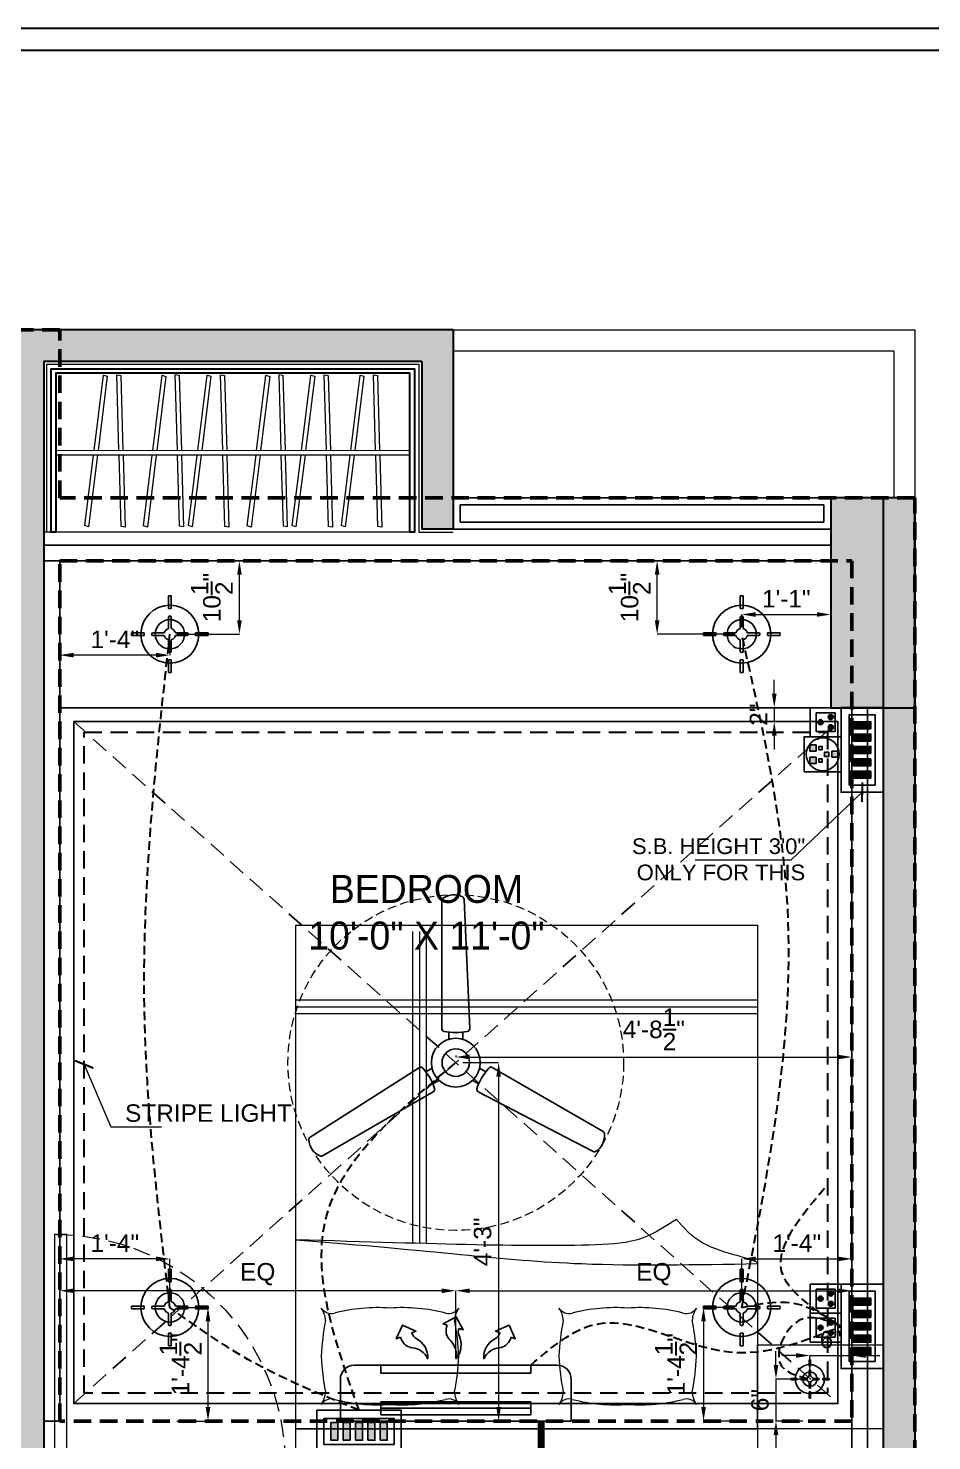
# Model space of a CAD drawing. Header units: inches. Extents: x 50354 to 53215, y -7830 to -6529.
# Drawn here: x 52972.3 to 53101.4, y -6776.9 to -6574.9 of the extents above; entities that cross this region are included whole.
import ezdxf

# ---------------------------------------------------------------- set-up
doc = ezdxf.new("R2010")
doc.units = ezdxf.units.IN
doc.header["$MEASUREMENT"] = 0
doc.header["$PDMODE"] = 2
for name, pattern in [('DASHED', [0.75, 0.5, -0.25]), ('DASHED2', [0.375, 0.25, -0.125]), ('HIDDEN', [0.375, 0.25, -0.125]), ('HIDDEN2', [0.1875, 0.125, -0.0625])]:
    doc.linetypes.add(name, pattern=pattern)
for name, color, linetype, lineweight in [('01_AR_furn', 32, 'Continuous', 9), ('DIM', 7, 'Continuous', 18), ('door', 251, 'Continuous', 9), ('FUR', 252, 'Continuous', 18), ('SK COLUMN', 7, 'Continuous', 30), ('wall', 7, 'Continuous', 30)]:
    doc.layers.add(name, color=color, linetype=linetype, lineweight=lineweight)
for name, color, linetype in [('A-ST-02 HATCH', 7, 'Continuous'), ('BEAM', 6, 'DASHED'), ('CEILING', 7, 'Continuous'), ('CILINNG', 3, 'Continuous'), ('ELE. TEXT', 7, 'Continuous'), ('electriacl', 20, 'Continuous'), ('ELETRICAL', 6, 'Continuous'), ('granite', 16, 'Continuous'), ('TEXT', 7, 'Continuous'), ('WINDOW', 5, 'Continuous')]:
    doc.layers.add(name, color=color, linetype=linetype)
doc.layers.add('FUNITURE', color=7, linetype='Continuous', lineweight=15, true_color=0x7d7673)
doc.styles.add('ARIAL', font='arial.ttf')
doc.styles.get("Standard").update_dxf_attribs({"font": 'ARLRDBD.TTF', "height": 3})
doc.dimstyles.new('dim01', dxfattribs={"dimtxt": 5.5, "dimasz": 4, "dimexe": 0, "dimexo": 1, "dimgap": 1, "dimtad": 1, "dimzin": 3, "dimdsep": 46, "dimlunit": 4, "dimtxsty": 'ARIAL', "dimblk": 'ARCHTICK', "dimcen": 4, "dimclrd": 250, "dimclre": 252, "dimclrt": 1, "dimadec": 0, "dimazin": 0, "dimtfac": 1, "dimtix": 1, "dimtmove": 2, "dimatfit": 3, "dimldrblk": 'ARCHTICK', "dimfxl": 1, "dimtolj": 1, "dimtzin": 0, "dimlwd": -1, "dimlwe": -1, "dimarcsym": 0})

# ---------------------------------------------------------------- blocks, each defined once
blk = doc.blocks.new('A$C614923fe')
at = {"layer": 'door', "color": 252}
blk.add_lwpolyline([(-0.47, -0.46), (-2.22, -0.46), (-2.22, 33.44, 0.009223), (-0.47, 33.44)], format="xyb", close=True, dxfattribs=at)
at = {"layer": 'FUNITURE', "linetype": 'HIDDEN', "ltscale": 10}
blk.add_arc((-0.47, 0.47), 32.96, 90.434, 180, dxfattribs=at)
blk = doc.blocks.new('A$C8c215404')
at = {"layer": '01_AR_furn', "color": 250, "lineweight": 5}
for points in [[(-45.15, -11.02), (-43.82, -0.25), (-43.27, -0.43), (-44.58, -11.02)], [(-41.59, -11.06), (-41.9, -0.21), (-41.33, -0.32), (-41.03, -11.05)], [(-36.74, -11.04), (-35.41, -0.27), (-34.87, -0.45), (-36.18, -11.04)], [(-33.23, -11.03), (-33.54, -0.19), (-32.97, -0.29), (-32.67, -11.03)], [(-30.32, -11.02), (-28.99, -0.25), (-28.44, -0.43), (-29.75, -11.02)], [(-26.76, -11.06), (-27.07, -0.21), (-26.5, -0.32), (-26.19, -11.05)], [(-21.91, -11.04), (-20.58, -0.27), (-20.03, -0.45), (-21.34, -11.04)], [(-18.4, -11.03), (-18.71, -0.19), (-18.14, -0.29), (-17.84, -11.03)], [(-15.49, -11.02), (-14.16, -0.25), (-13.61, -0.43), (-14.92, -11.02)], [(-11.93, -11.06), (-12.24, -0.21), (-11.67, -0.32), (-11.36, -11.05)], [(-8.45, -11.02), (-7.12, -0.25), (-6.57, -0.43), (-7.88, -11.02)], [(-4.9, -11.06), (-5.2, -0.21), (-4.64, -0.32), (-4.33, -11.05)], [(-44.66, -11.71), (-45.94, -21.97), (-46.49, -21.78), (-45.23, -11.71)], [(-41.01, -11.75), (-40.71, -22), (-41.28, -21.89), (-41.57, -11.75)], [(-36.25, -11.73), (-37.53, -21.99), (-38.08, -21.8), (-36.82, -11.73)], [(-32.65, -11.72), (-32.35, -21.97), (-32.92, -21.86), (-33.22, -11.72)], [(-29.83, -11.71), (-31.11, -21.97), (-31.66, -21.78), (-30.39, -11.71)], [(-26.18, -11.75), (-25.88, -22), (-26.45, -21.89), (-26.74, -11.75)], [(-21.42, -11.73), (-22.7, -21.99), (-23.25, -21.8), (-21.99, -11.73)], [(-17.82, -11.72), (-17.52, -21.97), (-18.09, -21.86), (-18.38, -11.72)], [(-14.99, -11.71), (-16.28, -21.97), (-16.83, -21.78), (-15.56, -11.71)], [(-11.35, -11.75), (-11.05, -22), (-11.62, -21.89), (-11.91, -11.75)], [(-7.96, -11.71), (-9.24, -21.97), (-9.79, -21.78), (-8.53, -11.71)], [(-4.31, -11.75), (-4.02, -22), (-4.59, -21.89), (-4.88, -11.75)]]:
    blk.add_lwpolyline(points, dxfattribs=at)
at = {"layer": '01_AR_furn'}
blk.add_lwpolyline([(-50.62, -11.02), (0, -11.01), (0, -11.7), (-50.62, -11.71)], close=True, dxfattribs=at)
blk = doc.blocks.new('A$C5F573D35')
at = {"color": 1}
for p, q in [((-0.2, 5.48), (-0.2, 3.67)), ((0.2, 5.48), (0.2, 3.67)), ((-0.2, 2.41), (-0.2, 0.8)), ((0.2, 2.41), (0.2, 0.8)), ((-3.67, 0.2), (-5.48, 0.2)), ((-0.8, 0.2), (-2.41, 0.2)), ((2.41, 0.2), (0.8, 0.2)), ((5.48, 0.2), (3.67, 0.2)), ((-3.67, -0.2), (-5.48, -0.2)), ((-0.8, -0.2), (-2.41, -0.2)), ((-0.2, -0.8), (-0.2, -2.41)), ((0.2, -0.8), (0.2, -2.41)), ((2.41, -0.2), (0.8, -0.2)), ((5.48, -0.2), (3.67, -0.2)), ((-0.2, -3.67), (-0.2, -5.48)), ((0.2, -3.67), (0.2, -5.48))]:
    blk.add_line(p, q, dxfattribs=at)
for radius in [4.15, 2.09]:
    blk.add_circle((0, 0), radius, dxfattribs=at)
for centre, radius, start, end in [((0, 0), 5.48, 87.9033, 92.0967), ((0, 0), 3.68, 86.8732, 93.1268), ((0, 2.41), 0.201, 360, 180), ((0, 0), 5.48, 177.9033, 182.0967), ((0, 0), 3.68, 176.8732, 183.1268), ((-2.41, 0), 0.201, 90, 270), ((0, 0), 0.827, 104.0364, 165.9636), ((0, 0), 0.827, 14.0364, 75.9636), ((2.41, 0), 0.201, 270, 90), ((0, 0), 3.68, 356.8732, 3.1268), ((0, 0), 5.48, 357.9033, 2.0967), ((0, 0), 0.827, 194.0364, 255.9636), ((0, 0), 0.827, 284.0364, 345.9636), ((0, -2.41), 0.201, 180, 0), ((0, 0), 3.68, 266.8732, 273.1268), ((0, 0), 5.48, 267.9033, 272.0967)]:
    blk.add_arc(centre, radius, start, end, dxfattribs=at)
blk = doc.blocks.new('A$C0986755B')
for p, q in [((-3.21, 4.16), (-19.62, 12.7)), ((3.21, 4.16), (19.07, 13.32)), ((5.21, 0.7), (20.81, 10.64)), ((-5.21, 0.7), (-21.07, 9.86)), ((-2.39, 2.54), (-3.28, 3.05)), ((2.39, 2.54), (3.28, 3.05)), ((-3.39, 0.8), (-4.28, 1.32)), ((3.39, 0.8), (4.28, 1.32)), ((-1, -3.34), (-1, -4.36)), ((1, -3.34), (1, -4.36)), ((-2, -4.86), (-1.19, -23.34)), ((2, -4.86), (2, -23.18))]:
    blk.add_line(p, q)
at = {"linetype": 'HIDDEN2', "lineweight": 5, "ltscale": 10}
blk.add_circle((0, 0), 24, dxfattribs=at)
for radius in [3.49, 1.97]:
    blk.add_circle((0, 0), radius)
for centre, radius, start, end in [((-18.61, 10.43), 2.67, 122.7407, 184.0788), ((-19.82, 12.35), 0.4, 60, 126.1022), ((19.27, 12.97), 0.4, 53.8978, 120), ((18.34, 10.9), 2.67, 2.7407, 64.0788), ((-20.87, 10.2), 0.4, 173.8978, 240), ((20.61, 10.98), 0.4, 300, 6.1022), ((-3.41, 3.82), 0.4, 341.4807, 60), ((3.41, 3.82), 0.4, 120, 198.5193), ((-11.03, 6.37), 8.44, 318.5193, 341.4807), ((11.03, 6.37), 8.44, 198.5193, 221.4807), ((-5.01, 1.05), 0.4, 240, 318.5193), ((5.01, 1.05), 0.4, 221.4807, 300), ((-1.6, -4.86), 0.4, 101.4807, 180), ((0, -12.74), 8.44, 78.5193, 101.4807), ((1.6, -4.86), 0.4, 0, 78.5193), ((-0.79, -23.34), 0.4, 180, 246.1022), ((0.27, -21.33), 2.67, 242.7407, 304.0788), ((1.6, -23.18), 0.4, 293.8978, 0)]:
    blk.add_arc(centre, radius, start, end)
blk = doc.blocks.new('A$C714bed3f')
at = {"layer": 'ELETRICAL', "color": 5}
for p, q in [((5.79, 2.74), (27.21, 2.74)), ((5.79, 0.91), (5.79, 2.74)), ((27.21, 0.91), (27.21, 2.74)), ((5.79, 1.83), (27.21, 1.83)), ((5.79, 0.91), (27.21, 0.91))]:
    blk.add_line(p, q, dxfattribs=at)
at = {"layer": 'ELETRICAL', "color": 6}
for points in [[(15.28, 13.72), (14.68, 13.9), (16.54, 14.92), (17.57, 13.06), (16.96, 13.24, 0.193494), (16.96, 12.22, -0.295869), (16.54, 8.91, 0.253438), (15.73, 11.5, -0.276696), (15.19, 13.42)], [(8.59, 11.99), (8, 11.77), (8.87, 13.71), (10.81, 12.84), (10.22, 12.62, 0.193494), (10.84, 11.81, -0.295869), (12.5, 8.91, 0.253438), (10.29, 10.49, -0.276696), (8.7, 11.7)], [(24.41, 11.99), (25, 11.77), (24.13, 13.71), (22.19, 12.84), (22.78, 12.62, -0.193494), (22.16, 11.81, 0.295869), (20.5, 8.91, -0.253438), (22.71, 10.49, 0.276696), (24.3, 11.7)]]:
    blk.add_lwpolyline(points, format="xyb", close=True, dxfattribs=at)
at = {"layer": 'ELETRICAL', "color": 5}
blk.add_lwpolyline([(33, 6), (33, 0), (0, 0), (0, 6, -0.414214), (2, 8), (31, 8, -0.414214)], format="xyb", close=True, dxfattribs=at)
blk.add_lwpolyline([(5.79, 8), (5.79, 6.83), (27.21, 6.83), (27.21, 8)], close=True, dxfattribs=at)
blk = doc.blocks.new('*D887')
at = {"layer": 'Defpoints', "color": 0, "transparency": 16777216}
for p in [(53087, -6672.05), (53078.91, -6674.05), (53087, -6674.05)]:
    blk.add_point(p, dxfattribs=at)
at = {"layer": 'DIM', "transparency": 16777216}
for p, q in [((53078.91, -6670.05), (53078.91, -6668.05)), ((53078.91, -6672.05), (53078.91, -6674.05)), ((53078.91, -6676.05), (53078.91, -6678.05))]:
    blk.add_line(p, q, dxfattribs=at)
at = {"layer": 'DIM', "color": 252, "transparency": 16777216}
for p, q in [((53086, -6672.05), (53078.91, -6672.05)), ((53086, -6674.05), (53078.91, -6674.05))]:
    blk.add_line(p, q, dxfattribs=at)
at = {"layer": 'DIM', "transparency": 16777216}
for points in [[(53078.58, -6670.05), (53079.25, -6670.05), (53078.91, -6672.05)], [(53078.58, -6676.05), (53079.25, -6676.05), (53078.91, -6674.05)]]:
    blk.add_solid(points, dxfattribs=at)
at = {"layer": 'DIM', "color": 1, "lineweight": 30, "transparency": 16777216, "insert": (53076.66, -6673.05), "char_height": 2.5, "attachment_point": 5, "rotation": 90, "style": 'ARIAL'}
blk.add_mtext('\\A1;2"', dxfattribs=at)
blk = doc.blocks.new('_ArchTick')
at = {"color": 0, "linetype": 'ByBlock', "const_width": 0.15}
blk.add_lwpolyline([(-0.5, -0.5), (0.5, 0.5)], dxfattribs=at)
blk = doc.blocks.new('*D888')
at = {"layer": 'Defpoints', "color": 0, "transparency": 16777216}
for p in [(52976.75, -6661.55), (52992.5, -6661.55), (52976.75, -6664.54)]:
    blk.add_point(p, dxfattribs=at)
at = {"layer": 'DIM', "color": 252, "transparency": 16777216}
for p, q in [((52976.75, -6662.55), (52976.75, -6664.54)), ((52992.5, -6662.55), (52992.5, -6664.54))]:
    blk.add_line(p, q, dxfattribs=at)
at = {"layer": 'DIM', "transparency": 16777216}
blk.add_line((52990.5, -6664.54), (52978.75, -6664.54), dxfattribs=at)
for points in [[(52978.75, -6664.21), (52978.75, -6664.88), (52976.75, -6664.54)], [(52990.5, -6664.21), (52990.5, -6664.88), (52992.5, -6664.54)]]:
    blk.add_solid(points, dxfattribs=at)
at = {"layer": 'DIM', "color": 1, "lineweight": 30, "transparency": 16777216, "insert": (52984.63, -6662.29), "char_height": 2.5, "attachment_point": 5, "style": 'ARIAL'}
blk.add_mtext('\\A1;1\'-4"', dxfattribs=at)
blk = doc.blocks.new('*D889')
at = {"layer": 'Defpoints', "color": 0, "transparency": 16777216}
for p in [(52992.5, -6651.05), (53002.44, -6651.05), (52992.5, -6661.55)]:
    blk.add_point(p, dxfattribs=at)
at = {"layer": 'DIM', "color": 252, "transparency": 16777216}
for p, q in [((52993.5, -6651.05), (53002.44, -6651.05)), ((52993.5, -6661.55), (53002.44, -6661.55))]:
    blk.add_line(p, q, dxfattribs=at)
at = {"layer": 'DIM', "transparency": 16777216}
blk.add_line((53002.44, -6659.55), (53002.44, -6653.05), dxfattribs=at)
for points in [[(53002.11, -6653.05), (53002.78, -6653.05), (53002.44, -6651.05)], [(53002.11, -6659.55), (53002.78, -6659.55), (53002.44, -6661.55)]]:
    blk.add_solid(points, dxfattribs=at)
at = {"layer": 'DIM', "color": 1, "lineweight": 30, "transparency": 16777216, "insert": (52998.5, -6656.3), "char_height": 2.5, "attachment_point": 5, "rotation": 90, "style": 'ARIAL'}
blk.add_mtext('\\A1;10{\\H1x;\\S1/2;}"', dxfattribs=at)
blk = doc.blocks.new('*D890')
at = {"layer": 'Defpoints', "color": 0, "transparency": 16777216}
for p in [(53087, -6658.73), (53074.25, -6661.55), (53087, -6661.55)]:
    blk.add_point(p, dxfattribs=at)
at = {"layer": 'DIM', "color": 252, "transparency": 16777216}
for p, q in [((53074.25, -6660.55), (53074.25, -6658.73)), ((53087, -6660.55), (53087, -6658.73))]:
    blk.add_line(p, q, dxfattribs=at)
at = {"layer": 'DIM', "transparency": 16777216}
blk.add_line((53076.25, -6658.73), (53085, -6658.73), dxfattribs=at)
for points in [[(53076.25, -6658.4), (53076.25, -6659.06), (53074.25, -6658.73)], [(53085, -6658.4), (53085, -6659.06), (53087, -6658.73)]]:
    blk.add_solid(points, dxfattribs=at)
at = {"layer": 'DIM', "color": 1, "lineweight": 30, "transparency": 16777216, "insert": (53080.63, -6656.47), "char_height": 2.5, "attachment_point": 5, "style": 'ARIAL'}
blk.add_mtext('\\A1;1\'-1"', dxfattribs=at)
blk = doc.blocks.new('*D891')
at = {"layer": 'Defpoints', "color": 0, "transparency": 16777216}
for p in [(53062.16, -6651.05), (53074.25, -6651.05), (53074.25, -6661.55)]:
    blk.add_point(p, dxfattribs=at)
at = {"layer": 'DIM', "color": 252, "transparency": 16777216}
for p, q in [((53073.25, -6651.05), (53062.16, -6651.05)), ((53073.25, -6661.55), (53062.16, -6661.55))]:
    blk.add_line(p, q, dxfattribs=at)
at = {"layer": 'DIM', "transparency": 16777216}
blk.add_line((53062.16, -6659.55), (53062.16, -6653.05), dxfattribs=at)
for points in [[(53061.83, -6653.05), (53062.5, -6653.05), (53062.16, -6651.05)], [(53061.83, -6659.55), (53062.5, -6659.55), (53062.16, -6661.55)]]:
    blk.add_solid(points, dxfattribs=at)
at = {"layer": 'DIM', "color": 1, "lineweight": 30, "transparency": 16777216, "insert": (53058.22, -6656.3), "char_height": 2.5, "attachment_point": 5, "rotation": 90, "style": 'ARIAL'}
blk.add_mtext('\\A1;10{\\H1x;\\S1/2;}"', dxfattribs=at)
blk = doc.blocks.new('*D895')
at = {"layer": 'Defpoints', "color": 0, "transparency": 16777216}
for p in [(53090, -6764.68), (53084, -6768.05), (53090, -6768.05)]:
    blk.add_point(p, dxfattribs=at)
at = {"layer": 'DIM', "transparency": 16777216}
for p, q in [((53082, -6764.68), (53080, -6764.68)), ((53084, -6764.68), (53090, -6764.68)), ((53092, -6764.68), (53094, -6764.68))]:
    blk.add_line(p, q, dxfattribs=at)
at = {"layer": 'DIM', "color": 252, "transparency": 16777216}
for p, q in [((53084, -6767.05), (53084, -6764.68)), ((53090, -6767.05), (53090, -6764.68))]:
    blk.add_line(p, q, dxfattribs=at)
at = {"layer": 'DIM', "transparency": 16777216}
for points in [[(53082, -6764.34), (53082, -6765.01), (53084, -6764.68)], [(53092, -6764.34), (53092, -6765.01), (53090, -6764.68)]]:
    blk.add_solid(points, dxfattribs=at)
at = {"layer": 'DIM', "color": 1, "lineweight": 30, "transparency": 16777216, "insert": (53087, -6762.4), "char_height": 2.5, "attachment_point": 5, "style": 'ARIAL'}
blk.add_mtext('\\A1;6"', dxfattribs=at)
blk = doc.blocks.new('*D896')
at = {"layer": 'Defpoints', "color": 0, "transparency": 16777216}
for p in [(53084, -6768.05), (53079.15, -6774.05), (53084, -6774.05)]:
    blk.add_point(p, dxfattribs=at)
at = {"layer": 'DIM', "transparency": 16777216}
for p, q in [((53079.15, -6766.05), (53079.15, -6764.05)), ((53079.15, -6768.05), (53079.15, -6774.05)), ((53079.15, -6776.05), (53079.15, -6778.05))]:
    blk.add_line(p, q, dxfattribs=at)
at = {"layer": 'DIM', "color": 252, "transparency": 16777216}
for p, q in [((53083, -6768.05), (53079.15, -6768.05)), ((53083, -6774.05), (53079.15, -6774.05))]:
    blk.add_line(p, q, dxfattribs=at)
at = {"layer": 'DIM', "transparency": 16777216}
for points in [[(53078.82, -6766.05), (53079.49, -6766.05), (53079.15, -6768.05)], [(53078.82, -6776.05), (53079.49, -6776.05), (53079.15, -6774.05)]]:
    blk.add_solid(points, dxfattribs=at)
at = {"layer": 'DIM', "color": 1, "lineweight": 30, "transparency": 16777216, "insert": (53076.88, -6771.05), "char_height": 2.5, "attachment_point": 5, "rotation": 90, "style": 'ARIAL'}
blk.add_mtext('\\A1;6"', dxfattribs=at)
blk = doc.blocks.new('*D897')
at = {"layer": 'Defpoints', "color": 0, "transparency": 16777216}
for p in [(53090, -6750.86), (53074.25, -6757.8), (53090, -6757.8)]:
    blk.add_point(p, dxfattribs=at)
at = {"layer": 'DIM', "color": 252, "transparency": 16777216}
for p, q in [((53074.25, -6756.8), (53074.25, -6750.86)), ((53090, -6756.8), (53090, -6750.86))]:
    blk.add_line(p, q, dxfattribs=at)
at = {"layer": 'DIM', "transparency": 16777216}
blk.add_line((53076.25, -6750.86), (53088, -6750.86), dxfattribs=at)
for points in [[(53076.25, -6750.53), (53076.25, -6751.2), (53074.25, -6750.86)], [(53088, -6750.53), (53088, -6751.2), (53090, -6750.86)]]:
    blk.add_solid(points, dxfattribs=at)
at = {"layer": 'DIM', "color": 1, "lineweight": 30, "transparency": 16777216, "insert": (53082.13, -6748.61), "char_height": 2.5, "attachment_point": 5, "style": 'ARIAL'}
blk.add_mtext('\\A1;1\'-4"', dxfattribs=at)
blk = doc.blocks.new('*D898')
at = {"layer": 'Defpoints', "color": 0, "transparency": 16777216}
for p in [(53074.25, -6757.8), (53068.8, -6774.05), (53074.25, -6774.05)]:
    blk.add_point(p, dxfattribs=at)
at = {"layer": 'DIM', "color": 252, "transparency": 16777216}
for p, q in [((53073.25, -6757.8), (53068.8, -6757.8)), ((53073.25, -6774.05), (53068.8, -6774.05))]:
    blk.add_line(p, q, dxfattribs=at)
at = {"layer": 'DIM', "transparency": 16777216}
blk.add_line((53068.8, -6759.8), (53068.8, -6772.05), dxfattribs=at)
for points in [[(53068.47, -6759.8), (53069.13, -6759.8), (53068.8, -6757.8)], [(53068.47, -6772.05), (53069.13, -6772.05), (53068.8, -6774.05)]]:
    blk.add_solid(points, dxfattribs=at)
at = {"layer": 'DIM', "color": 1, "lineweight": 30, "transparency": 16777216, "insert": (53064.87, -6765.93), "char_height": 2.5, "attachment_point": 5, "rotation": 90, "style": 'ARIAL'}
blk.add_mtext('\\A1;1\'-4{\\H1x;\\S1/2;}"', dxfattribs=at)
blk = doc.blocks.new('*D863')
at = {"layer": 'Defpoints', "color": 0, "transparency": 16777216}
for p in [(52976.75, -6750.86), (52976.75, -6757.8), (52992.5, -6757.8)]:
    blk.add_point(p, dxfattribs=at)
at = {"layer": 'DIM', "color": 252, "transparency": 16777216}
for p, q in [((52976.75, -6756.8), (52976.75, -6750.86)), ((52992.5, -6756.8), (52992.5, -6750.86))]:
    blk.add_line(p, q, dxfattribs=at)
at = {"layer": 'DIM', "transparency": 16777216}
blk.add_line((52990.5, -6750.86), (52978.75, -6750.86), dxfattribs=at)
for points in [[(52978.75, -6750.53), (52978.75, -6751.2), (52976.75, -6750.86)], [(52990.5, -6750.53), (52990.5, -6751.2), (52992.5, -6750.86)]]:
    blk.add_solid(points, dxfattribs=at)
at = {"layer": 'DIM', "color": 1, "lineweight": 30, "transparency": 16777216, "insert": (52984.63, -6748.61), "char_height": 2.5, "attachment_point": 5, "style": 'ARIAL'}
blk.add_mtext('\\A1;1\'-4"', dxfattribs=at)
blk = doc.blocks.new('*D864')
at = {"layer": 'Defpoints', "color": 0, "transparency": 16777216}
for p in [(52992.5, -6757.8), (52992.5, -6774.05), (52997.95, -6774.05)]:
    blk.add_point(p, dxfattribs=at)
at = {"layer": 'DIM', "color": 252, "transparency": 16777216}
for p, q in [((52993.5, -6757.8), (52997.95, -6757.8)), ((52993.5, -6774.05), (52997.95, -6774.05))]:
    blk.add_line(p, q, dxfattribs=at)
at = {"layer": 'DIM', "transparency": 16777216}
blk.add_line((52997.95, -6759.8), (52997.95, -6772.05), dxfattribs=at)
for points in [[(52997.62, -6759.8), (52998.29, -6759.8), (52997.95, -6757.8)], [(52997.62, -6772.05), (52998.29, -6772.05), (52997.95, -6774.05)]]:
    blk.add_solid(points, dxfattribs=at)
at = {"layer": 'DIM', "color": 1, "lineweight": 30, "transparency": 16777216, "insert": (52994.03, -6765.93), "char_height": 2.5, "attachment_point": 5, "rotation": 90, "style": 'ARIAL'}
blk.add_mtext('\\A1;1\'-4{\\H1x;\\S1/2;}"', dxfattribs=at)
blk = doc.blocks.new('*D874')
at = {"layer": 'Defpoints', "color": 0, "transparency": 16777216}
for p in [(52976.75, -6755.42), (52976.75, -6766.05), (53033.38, -6766.05)]:
    blk.add_point(p, dxfattribs=at)
at = {"layer": 'DIM', "color": 252, "transparency": 16777216}
for p, q in [((52976.75, -6765.05), (52976.75, -6755.42)), ((53033.38, -6765.05), (53033.38, -6755.42))]:
    blk.add_line(p, q, dxfattribs=at)
at = {"layer": 'DIM', "transparency": 16777216}
blk.add_line((53031.38, -6755.42), (52978.75, -6755.42), dxfattribs=at)
for points in [[(52978.75, -6755.09), (52978.75, -6755.75), (52976.75, -6755.42)], [(53031.38, -6755.09), (53031.38, -6755.75), (53033.38, -6755.42)]]:
    blk.add_solid(points, dxfattribs=at)
at = {"layer": 'DIM', "color": 1, "lineweight": 30, "transparency": 16777216, "insert": (53005.06, -6753.05), "char_height": 2.5, "attachment_point": 5, "style": 'ARIAL'}
blk.add_mtext('\\A1;EQ', dxfattribs=at)
blk = doc.blocks.new('*D875')
at = {"layer": 'Defpoints', "color": 0, "transparency": 16777216}
for p in [(53090, -6755.42), (53033.38, -6766.05), (53090, -6766.05)]:
    blk.add_point(p, dxfattribs=at)
at = {"layer": 'DIM', "color": 252, "transparency": 16777216}
for p, q in [((53033.38, -6765.05), (53033.38, -6755.42)), ((53090, -6765.05), (53090, -6755.42))]:
    blk.add_line(p, q, dxfattribs=at)
at = {"layer": 'DIM', "transparency": 16777216}
blk.add_line((53035.38, -6755.42), (53088, -6755.42), dxfattribs=at)
for points in [[(53035.38, -6755.09), (53035.38, -6755.75), (53033.38, -6755.42)], [(53088, -6755.09), (53088, -6755.75), (53090, -6755.42)]]:
    blk.add_solid(points, dxfattribs=at)
at = {"layer": 'DIM', "color": 1, "lineweight": 30, "transparency": 16777216, "insert": (53061.69, -6753.05), "char_height": 2.5, "attachment_point": 5, "style": 'ARIAL'}
blk.add_mtext('\\A1;EQ', dxfattribs=at)
blk = doc.blocks.new('A$Ce8dab729')
at = {"layer": 'FUR'}
for p, q in [((16.73, 29.61), (16.73, 74.12)), ((17.72, 29.58), (17.72, 74.12)), ((18.7, 29.54), (18.7, 74.12)), ((66, 64.28), (0, 64.28)), ((66, 63.3), (0, 63.3)), ((66, 62.31), (0, 62.31))]:
    blk.add_line(p, q, dxfattribs=at)
at = {"layer": 'FUR', "ltscale": 20}
for points in [[(66, 75), (66, 3), (0, 3), (0, 75)], [(66, 3), (66, 0), (0, 0), (0, 3)]]:
    blk.add_lwpolyline(points, close=True, dxfattribs=at)
at = {"layer": 'FUR'}
for centre, radius, start, end in [((0.99, 18.35), 3.26, 1.9186, 35.887), ((5.1, 21.27), 1.79, 214.4434, 284.1828), ((11.79, -5.19), 25.51, 86.222, 104.1828), ((15.15, -5.19), 25.51, 75.8172, 93.778), ((21.84, 21.27), 1.79, 255.8172, 325.5566), ((25.95, 18.35), 3.26, 144.113, 178.0814), ((34.98, 18.35), 3.26, 1.9186, 35.887), ((39.09, 21.27), 1.79, 214.4434, 284.1828), ((45.78, -5.19), 25.51, 86.222, 104.1828), ((49.14, -5.19), 25.51, 75.8172, 93.778), ((55.83, 21.27), 1.79, 255.8172, 325.5566), ((59.94, 18.35), 3.26, 144.113, 178.0814), ((41.31, 11.39), 37.74, 169.2026, 176.9934), ((-14.37, 11.39), 37.74, 3.0066, 10.7974), ((75.3, 11.39), 37.74, 169.2026, 176.9934), ((19.61, 11.39), 37.74, 3.0066, 10.7974), ((41.31, 15.35), 37.74, 183.0066, 190.7974), ((-14.37, 15.35), 37.74, 349.2026, 356.9934), ((75.3, 15.35), 37.74, 183.0066, 190.7974), ((19.61, 15.35), 37.74, 349.2026, 356.9934), ((0.99, 8.39), 3.26, 324.113, 358.0814), ((0.99, 8.39), 3.26, 324.113, 358.0814), ((0.99, 8.39), 3.26, 324.113, 358.0814), ((25.95, 8.39), 3.26, 181.9186, 215.887), ((25.95, 8.39), 3.26, 181.9186, 215.887), ((25.95, 8.39), 3.26, 181.9186, 215.887), ((34.98, 8.39), 3.26, 324.113, 358.0814), ((34.98, 8.39), 3.26, 324.113, 358.0814), ((34.98, 8.39), 3.26, 324.113, 358.0814), ((59.94, 8.39), 3.26, 181.9186, 215.887), ((59.94, 8.39), 3.26, 181.9186, 215.887), ((59.94, 8.39), 3.26, 181.9186, 215.887), ((5.1, 5.47), 1.79, 75.8172, 145.5566), ((11.79, 31.93), 25.51, 255.8172, 273.778), ((15.15, 31.93), 25.51, 266.222, 284.1828), ((21.84, 5.47), 1.79, 34.4434, 104.1828), ((39.09, 5.47), 1.79, 75.8172, 145.5566), ((45.78, 31.93), 25.51, 255.8172, 273.778), ((49.14, 31.93), 25.51, 266.222, 284.1828), ((55.83, 5.47), 1.79, 34.4434, 104.1828)]:
    blk.add_arc(centre, radius, start, end, dxfattribs=at)
for points, knots in [([(54.42, 32.94), (53.12, 32.1), (49.28, 29.65), (36.57, 28.78), (20.31, 29.45), (0, 30)], [0, 0, 0, 0, 4.667193, 13.734324, 55.09667, 55.09667, 55.09667, 55.09667]), ([(66, 26.61), (66.06, 27.25), (58.45, 28.27), (55.49, 31.7), (54.42, 32.94)], [0, 0, 0, 0, 8.68982, 13.565889, 13.565889, 13.565889, 13.565889]), ([(0, 30), (19.89, 28.53), (35.49, 26.08), (57.21, 26.46), (66, 26.61)], [0, 0, 0, 0, 39.822879, 66.149382, 66.149382, 66.149382, 66.149382])]:
    blk.add_open_spline(points, degree=3, knots=knots, dxfattribs=at)
blk = doc.blocks.new('grsegregr')
at = {"layer": 'FUR', "ltscale": 20}
blk.add_lwpolyline([(50808.94, -6763.15), (50826.94, -6763.15), (50826.94, -6775.15), (50808.94, -6775.15)], close=True, dxfattribs=at)
blk.add_blockref('A$Ce8dab729', (50742.94, -6778.15), dxfattribs=at)
blk = doc.blocks.new('A$C70B576B2')
h = blk.add_hatch(color=252)
edge = h.paths.add_edge_path()
edge.add_arc((2.75, 3), 0.75, 0, 360)
edge = h.paths.add_edge_path()
edge.add_arc((5.75, 3), 0.75, 0, 360)
edge = h.paths.add_edge_path()
edge.add_arc((4.25, 6), 0.75, 0, 360)
for points in [[(8.5, 9), (0, 9), (0, 0), (8.5, 0)], [(7, 7.25), (1.5, 7.25), (1.5, 1.75), (7, 1.75)]]:
    blk.add_lwpolyline(points, close=True)
for centre in [(4.25, 6), (2.75, 3), (5.75, 3)]:
    blk.add_circle(centre, 0.75)
blk = doc.blocks.new('A$C098C3DE6')
h = blk.add_hatch(color=252)
h.paths.add_polyline_path([(4.5, 3.22), (3, 3.22), (3, -0.54), (4.5, -0.54)])
h.paths.add_polyline_path([(7.12, 3.22), (5.62, 3.22), (5.62, -0.54), (7.12, -0.54)])
h.paths.add_polyline_path([(9.75, 3.22), (8.25, 3.22), (8.25, -0.54), (9.75, -0.54)])
h.paths.add_polyline_path([(10.87, -0.54), (12.37, -0.54), (12.37, 3.22), (10.87, 3.22)])
h.paths.add_polyline_path([(15, 3.22), (13.5, 3.22), (13.5, -0.54), (15, -0.54)])
for points in [[(18, 5.84), (0, 5.84), (0, -3.16), (18, -3.16)], [(16.5, 4.09), (1.5, 4.09), (1.5, -1.41), (16.5, -1.41)], [(4.5, 3.22), (3, 3.22), (3, -0.54), (4.5, -0.54)], [(7.12, 3.22), (5.62, 3.22), (5.62, -0.54), (7.12, -0.54)], [(9.75, 3.22), (8.25, 3.22), (8.25, -0.54), (9.75, -0.54)], [(10.87, 3.22), (12.37, 3.22), (12.37, -0.54), (10.87, -0.54)], [(13.5, 3.22), (15, 3.22), (15, -0.54), (13.5, -0.54)]]:
    blk.add_lwpolyline(points, close=True)
blk = doc.blocks.new('A$C2A2F43BF')
at = {"layer": 'ELETRICAL', "xscale": 0.8240838502533734, "yscale": 0.8240838502533734, "zscale": 0.8240838502533734}
blk.add_blockref('A$C098C3DE6', (-2.88, 0.78), dxfattribs=at)
blk = doc.blocks.new('A$C6BFC328C')
h = blk.add_hatch(color=252)
h.paths.add_polyline_path([(6.5, 2.92), (5, 2.92), (5, 1.42), (6.5, 1.42)])
h.paths.add_polyline_path([(6.16, 3.62), (6.16, 4.43), (5.34, 4.43), (5.34, 3.62)])
h.paths.add_polyline_path([(4.79, 6.04), (3.71, 6.04), (3.71, 4.96), (4.79, 4.96)])
h.paths.add_polyline_path([(3.5, 8.27), (3.5, 6.77), (5, 6.77), (5, 8.27)])
h.paths.add_polyline_path([(3.16, 3.62), (3.16, 4.43), (2.34, 4.43), (2.34, 3.62)])
h.paths.add_polyline_path([(3.5, 1.42), (3.5, 2.92), (2, 2.92), (2, 1.42)])
for p, q in [((5, 8.27), (3.5, 8.27)), ((3.5, 8.27), (3.5, 6.77)), ((5, 6.77), (5, 8.27)), ((5, 6.77), (3.5, 6.77)), ((4.79, 6.04), (3.71, 6.04)), ((3.71, 6.04), (3.71, 4.96)), ((4.79, 4.96), (3.71, 4.96)), ((4.79, 4.96), (4.79, 6.04)), ((2, 2.92), (2, 1.42)), ((2, 2.92), (3.5, 2.92)), ((2, 1.42), (3.5, 1.42)), ((3.5, 2.92), (3.5, 1.42)), ((5, 2.92), (6.5, 2.92)), ((5, 1.42), (5, 2.92)), ((5, 1.42), (6.5, 1.42)), ((6.5, 1.42), (6.5, 2.92))]:
    blk.add_line(p, q)
for points in [[(8.5, 9), (0, 9), (0, 0), (8.5, 0)], [(3.16, 4.43), (2.34, 4.43), (2.34, 3.62), (3.16, 3.62)], [(5.34, 4.43), (6.16, 4.43), (6.16, 3.62), (5.34, 3.62)]]:
    blk.add_lwpolyline(points, close=True)
blk.add_circle((4.24, 4.54), 4)
blk = doc.blocks.new('A$C248F3109')
h = blk.add_hatch()
h.set_pattern_fill('ANSI32', color=252, scale=0.335754, angle=-90, style=0)
h.set_pattern_definition([(315, (2.12352, 12.08714), (0.0890302, 0.0890302), []), (315, (2.12352, 12.02778), (0.0890302, 0.0890302), [])])
h.paths.add_polyline_path([(4.28, 9.07), (4.28, 10.07), (1.76, 10.07), (1.76, 9.07)])
h.paths.add_polyline_path([(4.28, 7.3), (4.28, 8.31), (1.76, 8.31), (1.76, 7.3)])
h.paths.add_polyline_path([(4.28, 5.54), (4.28, 6.55), (1.76, 6.55), (1.76, 5.54)])
h.paths.add_polyline_path([(1.76, 4.78), (1.76, 3.78), (4.28, 3.78), (4.28, 4.78)])
h.paths.add_polyline_path([(4.28, 2.01), (4.28, 3.02), (1.76, 3.02), (1.76, 2.01)])
at = {"color": 3}
for points in [[(6.04, 0), (6.04, 12.09), (0, 12.09), (0, 0)], [(4.87, 1.01), (4.87, 11.08), (1.18, 11.08), (1.18, 1.01)], [(4.28, 9.07), (4.28, 10.07), (1.76, 10.07), (1.76, 9.07)], [(4.28, 7.3), (4.28, 8.31), (1.76, 8.31), (1.76, 7.3)], [(4.28, 5.54), (4.28, 6.55), (1.76, 6.55), (1.76, 5.54)], [(4.28, 4.78), (4.28, 3.78), (1.76, 3.78), (1.76, 4.78)], [(4.28, 3.02), (4.28, 2.01), (1.76, 2.01), (1.76, 3.02)]]:
    blk.add_lwpolyline(points, close=True, dxfattribs=at)
blk = doc.blocks.new('*D914')
at = {"layer": 'Defpoints', "color": 0, "transparency": 16777216}
for p in [(53033.38, -6722.8), (53033.38, -6774.05), (53039.5, -6774.05)]:
    blk.add_point(p, dxfattribs=at)
at = {"layer": 'DIM', "color": 252, "transparency": 16777216}
for p, q in [((53034.38, -6722.8), (53039.5, -6722.8)), ((53034.38, -6774.05), (53039.5, -6774.05))]:
    blk.add_line(p, q, dxfattribs=at)
at = {"layer": 'DIM', "transparency": 16777216}
blk.add_line((53039.5, -6724.8), (53039.5, -6772.05), dxfattribs=at)
for points in [[(53039.17, -6724.8), (53039.83, -6724.8), (53039.5, -6722.8)], [(53039.17, -6772.05), (53039.83, -6772.05), (53039.5, -6774.05)]]:
    blk.add_solid(points, dxfattribs=at)
at = {"layer": 'DIM', "color": 1, "lineweight": 30, "transparency": 16777216, "insert": (53037.22, -6748.43), "char_height": 2.5, "attachment_point": 5, "rotation": 90, "style": 'ARIAL'}
blk.add_mtext('\\A1;4\'-3"', dxfattribs=at)
blk = doc.blocks.new('*D915')
at = {"layer": 'Defpoints', "color": 0, "transparency": 16777216}
for p in [(53033.38, -6722.8), (53090, -6722), (53090, -6722.8)]:
    blk.add_point(p, dxfattribs=at)
at = {"layer": 'DIM', "color": 252, "transparency": 16777216}
for p, q in [((53033.38, -6721.8), (53033.38, -6722)), ((53090, -6721.8), (53090, -6722))]:
    blk.add_line(p, q, dxfattribs=at)
at = {"layer": 'DIM', "transparency": 16777216}
blk.add_line((53035.38, -6722), (53088, -6722), dxfattribs=at)
for points in [[(53035.38, -6721.67), (53035.38, -6722.33), (53033.38, -6722)], [(53088, -6721.67), (53088, -6722.33), (53090, -6722)]]:
    blk.add_solid(points, dxfattribs=at)
at = {"layer": 'DIM', "color": 1, "lineweight": 30, "transparency": 16777216, "insert": (53061.69, -6718.05), "char_height": 2.5, "attachment_point": 5, "style": 'ARIAL'}
blk.add_mtext('\\A1;4\'-8{\\H1x;\\S1/2;}"', dxfattribs=at)

msp = doc.modelspace()

# ---------------------------------------------------------------- hatches: boundary and pattern name
at = {"layer": 'A-ST-02 HATCH', "ltscale": 5, "true_color": 0x636466, "transparency": 33554687}
h = msp.add_hatch(color=251, dxfattribs=at)
h.dxf.hatch_style = 1
h.paths.add_polyline_path([(52974.50219, -6622.55013), (53028.50219, -6622.55013), (53028.50219, -6646.55013), (53033.00219, -6646.55013), (53033.00219, -6618.05013), (52911.50219, -6618.05013), (52911.50219, -6646.55013), (52916.00219, -6646.55013), (52916.00219, -6622.55013), (52970.00219, -6622.55013), (52970.00219, -6783.05013), (52974.50219, -6783.05013)])
h.paths.add_polyline_path([(53177.50219, -6939.55013), (53173.00219, -6939.55013), (53173.00219, -7070.05013), (53023.00219, -7070.05013), (53023.00219, -7079.05013), (53177.50219, -7079.05013)])
h.paths.add_polyline_path([(52981.00219, -6939.55013), (52976.50219, -6939.55013), (52976.50219, -7079.05013), (52981.00219, -7079.05013)])
h.paths.add_polyline_path([(52976.50219, -6992.05013), (52952.50219, -6992.05013), (52952.50219, -6996.55013), (52976.50219, -6996.55013)])
h.paths.add_polyline_path([(52976.50219, -7074.55013), (52952.50219, -7074.55013), (52952.50219, -7079.05013), (52976.50219, -7079.05013)])
h.paths.add_polyline_path([(52896.50219, -6917.55013), (52892.00219, -6917.55013), (52892.00219, -6944.05013), (52946.50219, -6944.05013), (52946.50219, -6939.55013), (52896.50219, -6939.55013)])
h.paths.add_polyline_path([(53057.50219, -6835.55013), (53099.00219, -6835.55013), (53099.00219, -6819.05013), (53094.50219, -6819.05013), (53094.50219, -6831.05013), (53015.00219, -6831.05013), (53015.00219, -6813.05013), (53010.50219, -6813.05013), (53010.50219, -6835.55013), (53053.00219, -6835.55013), (53053.00219, -6944.05013), (53069.50219, -6944.05013), (53069.50219, -6939.55013), (53057.50219, -6939.55013)])
h.paths.add_polyline_path([(52934.00219, -6778.55013), (52929.50219, -6778.55013), (52929.50219, -6831.05013), (52883.00219, -6831.05013), (52883.00219, -6835.55013), (52892.00219, -6835.55013), (52892.00219, -6859.95013), (52896.50219, -6859.95013), (52896.50219, -6835.55013), (52934.00219, -6835.55013)])
h.paths.add_polyline_path([(53099.00219, -6642.05013), (53094.50219, -6642.05013), (53094.50219, -6778.55013), (53010.50219, -6778.55013), (53010.50219, -6783.05013), (53094.50219, -6783.05013), (53094.50219, -6795.05013), (53099.00219, -6795.05013), (53099.00219, -6783.05013)])
h.paths.add_polyline_path([(52845.50219, -6642.05013), (52845.50219, -6831.05013), (52836.50219, -6831.05013), (52836.50219, -6835.55013), (52859.00219, -6835.55013), (52859.00219, -6831.05013), (52850.00219, -6831.05013), (52850.00219, -6783.05013), (52899.50219, -6783.05013), (52899.50219, -6778.55013), (52850.00219, -6778.55013), (52850.00219, -6642.05013)])
at = {"layer": 'SK COLUMN', "lineweight": 30}
h = msp.add_hatch(color=1, dxfattribs=at)
h.dxf.hatch_style = 1
h.paths.add_polyline_path([(53087.00219, -6672.05013), (53099.00219, -6672.05013), (53099.00219, -6642.05013), (53087.00219, -6642.05013)])

# ---------------------------------------------------------------- linework, layer by layer
at = {"layer": 'BEAM', "color": 240, "lineweight": 53, "ltscale": 5, "true_color": 0xed1f24}
msp.add_lwpolyline([(52826.75219, -6835.55013), (52892.00219, -6835.55013), (52892.00219, -6944.05013), (52976.50219, -6944.05013), (52976.50219, -7079.05013), (53177.50219, -7079.05013), (53177.50219, -6936.55013), (53057.50219, -6936.55013), (53057.50219, -6835.55013), (53099.00219, -6835.55013), (53099.00219, -6642.05013), (52976.75219, -6642.05013), (52976.75219, -6618.05013), (52967.75219, -6618.05013), (52967.75219, -6642.05013), (52843.25219, -6642.05013), (52843.25219, -6826.55013), (52826.75219, -6826.55013)], dxfattribs=at)
msp.add_lwpolyline([(53090.00219, -6774.05013), (52976.75219, -6774.05013), (52976.75219, -6651.05013), (53090.00219, -6651.05013)], close=True, dxfattribs=at)
at = {"layer": 'CEILING', "ltscale": 5}
for points in [[(53087.00219, -6648.80013), (52974.50219, -6648.80013), (52974.50219, -6651.05013), (53087.00219, -6651.05013)], [(52978.75219, -6674.05013), (53088.00219, -6674.05013), (53088.00219, -6771.55013), (52978.75219, -6771.55013)]]:
    msp.add_lwpolyline(points, close=True, dxfattribs=at)
for points in [[(52974.50219, -6774.05013), (52974.50219, -6651.05013), (53087.00219, -6651.05013)], [(53087.00219, -6651.05013), (52976.75219, -6651.05013), (52976.75219, -6774.05013), (52974.50219, -6774.05013)], [(53087.00219, -6672.05013), (52976.75219, -6672.05013)], [(53090.00219, -6672.05013), (53090.00219, -6778.55013)], [(53092.25219, -6672.05013), (53092.25219, -6778.55013)]]:
    msp.add_lwpolyline(points, dxfattribs=at)
at = {"layer": 'CILINNG', "color": 2, "linetype": 'HIDDEN', "lineweight": 30, "ltscale": 10}
msp.add_lwpolyline([(52980.25219, -6675.55013), (53086.50219, -6675.55013), (53086.50219, -6770.05013), (52980.25219, -6770.05013)], close=True, dxfattribs=at)
at = {"layer": 'electriacl', "color": 6, "linetype": 'HIDDEN2', "lineweight": 30, "ltscale": 10, "const_width": 1}
msp.add_lwpolyline([(53045.56373, -6774.05013), (53045.56373, -6837.5616), (53049.87719, -6837.5616), (53049.87719, -6910.74091), (53060.53273, -6910.74091)], dxfattribs=at)
at = {"layer": 'electriacl', "color": 187, "linetype": 'HIDDEN2', "lineweight": 30, "ltscale": 10, "true_color": 0x4a328b}
for points in [[(52992.50219, -6757.80013), (52988.85658, -6714.64682), (52992.50219, -6661.55013)], [(53074.25219, -6757.80013), (53080.83934, -6700.99837), (53074.25219, -6661.55013)], [(53019.54576, -6772.50656), (53014.88999, -6744.77139), (53033.37719, -6722.80013)], [(53088.45862, -6760.50656), (53079.9644, -6752.55549), (53086.50219, -6740.2571)], [(53074.25219, -6757.80013), (53081.90437, -6757.2341), (53088.45862, -6760.50656)], [(53019.54576, -6772.50656), (53002.64116, -6764.64699), (52992.50219, -6757.80013)], [(53044.08552, -6766.05013), (53053.2654, -6760.23386), (53072.42767, -6764.1554), (53088.45862, -6760.50656)], [(53088.45862, -6760.50656), (53082.43516, -6759.69144), (53079.80458, -6765.92292), (53084.00219, -6768.05013)]]:
    msp.add_spline(points, degree=3, dxfattribs=at)
at = {"layer": 'ELETRICAL', "color": 7, "linetype": 'DASHED2', "ltscale": 10, "true_color": 0xffffff}
for p, q in [((52978.75219, -6771.55013), (53088.00219, -6674.05013)), ((52978.75219, -6674.05013), (53088.00219, -6771.55013))]:
    msp.add_line(p, q, dxfattribs=at)
at = {"layer": 'FUNITURE', "ltscale": 20}
for points in [[(52974.90219, -6646.95013), (52974.90219, -6622.95013), (53028.10219, -6622.95013), (53028.10219, -6646.95013), (53033.00219, -6646.95013)], [(53026.81219, -6646.95013), (52974.50219, -6646.95013)], [(53027.46219, -6646.95013), (53026.81219, -6646.95013)]]:
    msp.add_lwpolyline(points, dxfattribs=at)
at = {"layer": 'FUNITURE', "ltscale": 5}
msp.add_lwpolyline([(52976.75219, -6651.05013), (52976.75219, -6672.05013)], dxfattribs=at)
at = {"layer": 'granite', "lineweight": 30}
msp.add_lwpolyline([(52976.19219, -6646.95013), (52975.54219, -6646.95013), (52975.54219, -6623.59013), (53027.46219, -6623.59013), (53027.46219, -6646.95013), (53026.81219, -6646.95013), (53026.81219, -6624.24013), (52976.19219, -6624.24013)], close=True, dxfattribs=at)
at = {"layer": 'SK COLUMN', "lineweight": 30}
msp.add_lwpolyline([(53099.00219, -6642.05013), (53087.00219, -6642.05013), (53087.00219, -6672.05013), (53099.00219, -6672.05013)], close=True, dxfattribs=at)
at = {"layer": 'wall', "ltscale": 20}
for p, q in [((53033.00219, -6618.05013), (52911.50219, -6618.05013)), ((53033.00219, -6618.05013), (53033.00219, -6646.55013)), ((53028.50219, -6622.55013), (53028.50219, -6646.55013)), ((53094.50219, -6642.05013), (53094.50219, -6778.55013)), ((53099.00219, -6642.05013), (53094.50219, -6642.05013)), ((53099.00219, -6642.05013), (53099.00219, -6783.05013)), ((53033.00219, -6646.55013), (53028.50219, -6646.55013))]:
    msp.add_line(p, q, dxfattribs=at)
at = {"layer": 'wall', "color": 0, "lineweight": 30}
for points in [[(52799.73655, -6574.90827), (53214.65218, -6574.90827), (53214.65218, -7172.91942), (52799.73655, -7172.91942)], [(52802.87546, -6578.04718), (53211.51327, -6578.04718), (53211.51327, -7169.78051), (52802.87546, -7169.78051)]]:
    msp.add_lwpolyline(points, close=True, dxfattribs=at)
at = {"layer": 'wall', "lineweight": 0, "ltscale": 20}
for points in [[(53033.00219, -6618.05013), (53099.00219, -6618.05013), (53099.00219, -6642.05013)], [(53033.00219, -6621.05013), (53096.00219, -6621.05013), (53096.00219, -6642.05013)]]:
    msp.add_lwpolyline(points, dxfattribs=at)
at = {"layer": 'wall', "ltscale": 20}
msp.add_lwpolyline([(53028.50219, -6622.55013), (52974.50219, -6622.55013), (52974.50219, -6783.05013), (52970.00219, -6783.05013), (52970.00219, -6622.55013)], dxfattribs=at)
at = {"layer": 'WINDOW'}
for points in [[(53087.00219, -6642.05013), (53033.00219, -6642.05013), (53033.00219, -6646.55013), (53087.00219, -6646.55013)], [(53085.97946, -6643.07285), (53034.02491, -6643.07285), (53034.02491, -6645.5274), (53085.97946, -6645.5274)]]:
    msp.add_lwpolyline(points, close=True, dxfattribs=at)

# ---------------------------------------------------------------- block references
at = {"layer": 'electriacl', "xscale": 0.8148539097295469, "yscale": 0.8148539097295469, "zscale": 0.8148539097295469, "rotation": 179.9999999999999}
msp.add_blockref('A$C2A2F43BF', (53023.24198, -6773.99734), dxfattribs=at)
at = {"layer": 'ELETRICAL', "ltscale": 8, "xscale": -1}
for p in [(52992.50219, -6661.55013), (53074.25219, -6661.55013), (52992.50219, -6757.80013)]:
    msp.add_blockref('A$C5F573D35', p, dxfattribs=at)
at = {"layer": 'ELETRICAL'}
for name, p, xscale, yscale, zscale, rotation in [('A$C70B576B2', (53088.45862, -6676.21015), 0.4894150334963983, 0.4894150334963983, 0.4894150334963983, 90), ('A$C6BFC328C', (53083.17293, -6681.20219), -0.587298040195678, 0.587298040195678, 0.587298040195678, 270), ('A$C70B576B2', (53088.45862, -6758.62301), 0.4894150334963983, 0.4894150334963983, 0.4894150334963983, 90), ('A$C70B576B2', (53088.45862, -6762.78304), 0.4894150334963983, 0.4894150334963983, 0.4894150334963983, 90)]:
    msp.add_blockref(name, p, dxfattribs=dict(at, xscale=xscale, yscale=yscale, zscale=zscale, rotation=rotation))
for p in [(53088.45861, -6684.13727), (53088.45861, -6766.55013)]:
    msp.add_blockref('A$C248F3109', p, dxfattribs=at)
at = {"layer": 'ELETRICAL', "ltscale": 8, "rotation": 180}
msp.add_blockref('A$C0986755B', (53033.37719, -6722.80013), dxfattribs=at)
at = {"layer": 'ELETRICAL', "ltscale": 8}
msp.add_blockref('A$C5F573D35', (53074.25219, -6757.80013), dxfattribs=at)
at = {"layer": 'ELETRICAL', "color": 5}
msp.add_blockref('A$C714bed3f', (53016.87719, -6774.05013), dxfattribs=at)
at = {"layer": 'ELETRICAL', "ltscale": 8, "xscale": -0.5, "yscale": 0.5, "zscale": 0.5}
msp.add_blockref('A$C5F573D35', (53084.00219, -6768.05013), dxfattribs=at)
at = {"layer": 'FUNITURE', "ltscale": 20}
msp.add_blockref('A$C8c215404', (53026.81219, -6624.24013), dxfattribs=at)
at = {"layer": 'FUNITURE'}
msp.add_blockref('grsegregr', (2267.56288, 0), dxfattribs=at)
at = {"layer": 'FUNITURE', "ltscale": 20, "xscale": -1}
msp.add_blockref('A$C614923fe', (52975.55219, -6780.80013), dxfattribs=at)

# ---------------------------------------------------------------- texts
at = {"layer": 'ELE. TEXT', "color": 0, "ltscale": 7, "insert": (53083.33485, -6690.73219), "char_height": 2.25, "width": 35.6839487, "attachment_point": 3}
msp.add_mtext('\\pxi-3,l4,t4;{\\fArial Baltic|b0|i0|c0|p34;S.B.^IHEIGHT 3\'0"\\PONLY FOR THIS}', dxfattribs=at)
at = {"layer": 'ELE. TEXT', "color": 0, "ltscale": 7, "insert": (53009.9587, -6728.76403), "char_height": 2.5, "attachment_point": 3}
msp.add_mtext('{\\fArial Baltic|b0|i0|c0|p34; STRIPE LIGHT}', dxfattribs=at)
at = {"layer": 'TEXT', "ltscale": 20, "insert": (53029.18344, -6701.32444), "char_height": 4, "attachment_point": 5}
msp.add_mtext_dynamic_manual_height_columns('BEDROOM \\P10\'-0" X 11\'-0"', width=36.9601878, gutter_width=1.15, heights=[0], dxfattribs=at)

# ---------------------------------------------------------------- dimensions: what is measured, and where the dimension line sits
at = {"layer": 'DIM', "color": 6, "lineweight": 30}
for base, p1, p2, angle, picture, middle in [((53002.44474, -6651.05013), (52992.50219, -6661.55013), (52992.50219, -6651.05013), 90, '*D889', (52998.49652, -6656.30013)), ((53062.16369, -6651.05013), (53074.25219, -6661.55013), (53074.25219, -6651.05013), 90, '*D891', (53058.21547, -6656.30013)), ((53078.91314, -6674.05013), (53087.00219, -6672.05013), (53087.00219, -6674.05013), 90, '*D887', (53076.65803, -6673.05013)), ((53039.5000000001, -6774.0501272646), (53033.3771874905, -6722.8001272647), (53033.3771874905, -6774.0501272646), 90, '*D914', (53037.2227148705, -6748.4251272647)), ((52976.7521874905, -6750.8648002336), (52992.5021874905, -6757.8001272646), (52976.7521874905, -6757.8001272646), 180, '*D863', (52984.6271874905, -6748.6096842718)), ((52997.9529870674, -6774.0501272646), (52992.5021874905, -6757.8001272646), (52992.5021874905, -6774.0501272646), 90, '*D864', (52994.0260884771, -6765.9251272646)), ((53068.8013879141, -6774.0501272646), (53074.2521874905, -6757.8001272646), (53074.2521874905, -6774.0501272646), 90, '*D898', (53064.8744893238, -6765.9251272646)), ((53079.15459, -6774.05013), (53084.00219, -6768.05013), (53084.00219, -6774.05013), 90, '*D896', (53076.87816, -6771.05013))]:
    dim = msp.add_linear_dim(base=base, p1=p1, p2=p2, angle=angle, dimstyle='dim01', override={"dimtxt": 2.5, "dimasz": 2, "dimdec": 1, "dimsah": 1, "dimclrd": 256, "dimfxl": 0.125}, dxfattribs=at)
    dim.commit()
    dim.dimension.update_dxf_attribs({"geometry": picture, "text_midpoint": middle})
for base, p1, p2, picture, middle in [((53087.0021874905, -6658.7291215886), (53074.2521874905, -6661.5501272647), (53087.0021874905, -6661.5501272647), '*D890', (53080.6271874905, -6656.4740056268)), ((52976.7521874905, -6664.5419349797), (52992.5021874905, -6661.5501272647), (52976.7521874905, -6661.5501272647), '*D888', (52984.6271874905, -6662.2868190179)), ((53090.00219, -6722), (53033.37719, -6722.80013), (53090.00219, -6722.80013), '*D915', (53061.68969, -6718.05178)), ((53090.0021874905, -6750.8648002336), (53074.2521874905, -6757.8001272646), (53090.0021874905, -6757.8001272646), '*D897', (53082.1271874905, -6748.6096842718)), ((53090.00219, -6764.67507), (53084.00219, -6768.05013), (53090.00219, -6768.05013), '*D895', (53087.00219, -6762.39864))]:
    dim = msp.add_linear_dim(base=base, p1=p1, p2=p2, dimstyle='dim01', override={"dimtxt": 2.5, "dimasz": 2, "dimdec": 1, "dimsah": 1, "dimclrd": 256, "dimfxl": 0.125}, dxfattribs=at)
    dim.commit()
    dim.dimension.update_dxf_attribs({"geometry": picture, "text_midpoint": middle})
dim = msp.add_linear_dim(base=(52976.75219, -6755.41846), p1=(53033.37719, -6766.05013), p2=(52976.75219, -6766.05013), text='EQ', dimstyle='dim01', override={"dimtxt": 2.5, "dimasz": 2, "dimdec": 1, "dimsah": 1, "dimclrd": 256, "dimfxl": 0.125}, dxfattribs=at)
dim.commit()
dim.dimension.update_dxf_attribs({"geometry": '*D874', "text_midpoint": (53005.06469, -6753.04908)})
dim = msp.add_linear_dim(base=(53090.00219, -6755.41846), p1=(53033.37719, -6766.05013), p2=(53090.00219, -6766.05013), angle=180, text='EQ', dimstyle='dim01', override={"dimtxt": 2.5, "dimasz": 2, "dimdec": 1, "dimsah": 1, "dimclrd": 256, "dimfxl": 0.125}, dxfattribs=at)
dim.commit()
dim.dimension.update_dxf_attribs({"geometry": '*D875', "text_midpoint": (53061.68969, -6753.04908)})

# ---------------------------------------------------------------- leaders
for points in [[(53091.4804, -6684.13727), (53081.29819, -6693.83618), (53067.61055, -6693.83618)], [(52980.25219, -6723.05013), (52984.0521, -6731.9868), (52991.32314, -6731.9868)]]:
    msp.add_leader(points, dimstyle='dim01', override={"dimtxt": 2.5, "dimasz": 2, "dimdec": 1, "dimclrd": 256, "dimfxl": 0.125}, dxfattribs=at)

doc.saveas('drawing.dxf')
